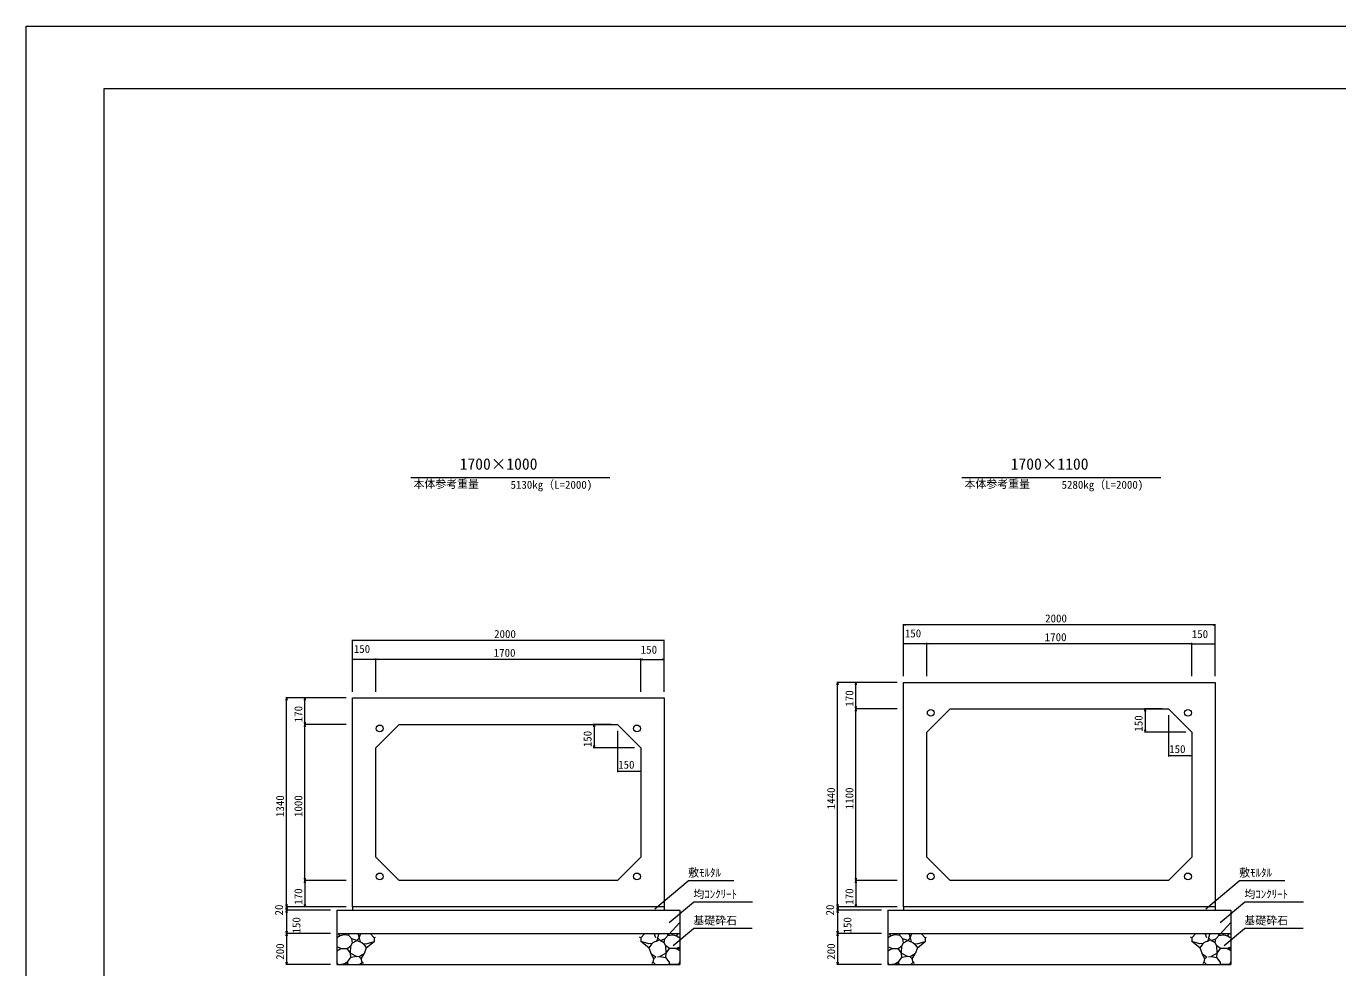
# Model space of a CAD drawing. Units: millimetres on the paper. Extents: x 0 to 841, y 0 to 594.
# Drawn here: x 0 to 420.5, y 292.2 to 594 of the extents above; entities that cross this region are included whole.
import ezdxf
from ezdxf.enums import TextEntityAlignment as Align

# ---------------------------------------------------------------- set-up
doc = ezdxf.new("R2010")
doc.units = ezdxf.units.MM
for name, color, linetype, lineweight in [('0_2', 7, 'Continuous', 9), ('D-STR-DIM（寸法）', 7, 'Continuous', 18), ('D-STR-HTXT（旗揚げ）', 4, 'Continuous', 18), ('D-STR-STR1（構造物）', 7, 'Continuous', 18), ('D-STR-STRn（構造物）', 5, 'Continuous', 18), ('D-STR（構造物外形線）', 1, 'Continuous', 18), ('D-TTL(外枠）', 2, 'Continuous', 18), ('DEFPOINTS_3', 8, 'Continuous', 18)]:
    doc.layers.add(name, color=color, linetype=linetype, lineweight=lineweight)
doc.layers.add('D-STR-TXT（文字）', color=7, linetype='Continuous')
doc.styles.add('ＭＳ ゴシック', font='')
doc.styles.get('ＭＳ ゴシック').set_extended_font_data('MS Gothic')

msp = doc.modelspace()

# ---------------------------------------------------------------- linework, layer by layer
at = {"layer": '0_2'}
for p, q in [((281.239, 402.057), (281.989, 402.182)), ((281.989, 401.932), (281.239, 402.057)), ((380.489, 402.182), (381.239, 402.057)), ((381.239, 402.057), (380.489, 401.932)), ((104.571, 397.057), (105.321, 397.182)), ((105.321, 396.932), (104.571, 397.057)), ((203.821, 397.182), (204.571, 397.057)), ((204.571, 397.057), (203.821, 396.932)), ((281.239, 396.041), (281.989, 396.166)), ((281.989, 395.916), (281.239, 396.041)), ((287.989, 396.166), (288.739, 396.041)), ((288.739, 396.041), (287.989, 395.916)), ((288.739, 396.041), (289.489, 396.166)), ((289.489, 395.916), (288.739, 396.041)), ((372.989, 396.166), (373.739, 396.041)), ((373.739, 396.041), (372.989, 395.916)), ((373.739, 396.041), (374.489, 396.166)), ((374.489, 395.916), (373.739, 396.041)), ((380.489, 396.166), (381.239, 396.041)), ((381.239, 396.041), (380.489, 395.916)), ((104.571, 391.041), (105.321, 391.166)), ((111.321, 391.166), (112.071, 391.041)), ((112.071, 391.041), (112.821, 391.166)), ((196.321, 391.166), (197.071, 391.041)), ((197.071, 391.041), (197.821, 391.166)), ((203.821, 391.166), (204.571, 391.041)), ((105.321, 390.916), (104.571, 391.041)), ((112.071, 391.041), (111.321, 390.916)), ((112.821, 390.916), (112.071, 391.041)), ((197.071, 391.041), (196.321, 390.916)), ((197.821, 390.916), (197.071, 391.041)), ((204.571, 391.041), (203.821, 390.916)), ((260.028, 382.916), (260.153, 383.666)), ((260.153, 383.666), (260.278, 382.916)), ((265.892, 382.916), (266.017, 383.666)), ((266.017, 383.666), (266.142, 382.916)), ((83.36, 377.916), (83.485, 378.666)), ((83.485, 378.666), (83.61, 377.916)), ((89.225, 377.916), (89.35, 378.666)), ((89.35, 378.666), (89.475, 377.916)), ((266.017, 375.166), (265.892, 375.916)), ((265.892, 374.416), (266.017, 375.166)), ((266.142, 375.916), (266.017, 375.166)), ((266.017, 375.166), (266.142, 374.416)), ((358.614, 374.416), (358.739, 375.166)), ((358.739, 375.166), (358.864, 374.416)), ((89.35, 370.166), (89.225, 370.916)), ((89.225, 369.416), (89.35, 370.166)), ((89.475, 370.916), (89.35, 370.166)), ((89.35, 370.166), (89.475, 369.416)), ((181.946, 369.416), (182.071, 370.166)), ((182.071, 370.166), (182.196, 369.416)), ((358.739, 367.666), (358.614, 368.416)), ((358.864, 368.416), (358.739, 367.666)), ((182.071, 362.666), (181.946, 363.416)), ((182.196, 363.416), (182.071, 362.666)), ((366.239, 360.166), (366.989, 360.291)), ((366.989, 360.041), (366.239, 360.166)), ((372.989, 360.291), (373.739, 360.166)), ((373.739, 360.166), (372.989, 360.041)), ((189.571, 355.166), (190.321, 355.291)), ((190.321, 355.041), (189.571, 355.166)), ((196.321, 355.291), (197.071, 355.166)), ((197.071, 355.166), (196.321, 355.041)), ((89.35, 320.166), (89.225, 320.916)), ((89.225, 319.416), (89.35, 320.166)), ((89.475, 320.916), (89.35, 320.166)), ((89.35, 320.166), (89.475, 319.416)), ((266.017, 320.166), (265.892, 320.916)), ((265.892, 319.416), (266.017, 320.166)), ((266.142, 320.916), (266.017, 320.166)), ((266.017, 320.166), (266.142, 319.416)), ((83.485, 311.666), (83.36, 312.416)), ((83.36, 310.916), (83.485, 311.666)), ((83.485, 310.666), (83.36, 311.416)), ((83.61, 312.416), (83.485, 311.666)), ((83.485, 311.666), (83.61, 310.916)), ((83.61, 311.416), (83.485, 310.666)), ((89.35, 311.666), (89.225, 312.416)), ((89.475, 312.416), (89.35, 311.666)), ((260.153, 311.666), (260.028, 312.416)), ((260.028, 310.916), (260.153, 311.666)), ((260.153, 310.666), (260.028, 311.416)), ((260.278, 312.416), (260.153, 311.666)), ((260.153, 311.666), (260.278, 310.916)), ((260.278, 311.416), (260.153, 310.666)), ((266.017, 311.666), (265.892, 312.416)), ((266.142, 312.416), (266.017, 311.666)), ((83.36, 309.916), (83.485, 310.666)), ((83.485, 310.666), (83.61, 309.916)), ((260.028, 309.916), (260.153, 310.666)), ((260.153, 310.666), (260.278, 309.916)), ((83.485, 303.166), (83.36, 303.916)), ((83.36, 302.416), (83.485, 303.166)), ((83.61, 303.916), (83.485, 303.166)), ((83.485, 303.166), (83.61, 302.416)), ((260.153, 303.166), (260.028, 303.916)), ((260.028, 302.416), (260.153, 303.166)), ((260.278, 303.916), (260.153, 303.166)), ((260.153, 303.166), (260.278, 302.416)), ((83.485, 293.166), (83.36, 293.916)), ((83.61, 293.916), (83.485, 293.166)), ((260.153, 293.166), (260.028, 293.916)), ((260.278, 293.916), (260.153, 293.166))]:
    msp.add_line(p, q, dxfattribs=at)
at = {"layer": '0_2', "color": 9, "lineweight": 18}
for p, q in [((281.239, 402.057), (281.339, 402.057)), ((381.239, 402.057), (381.139, 402.057)), ((104.571, 397.057), (104.671, 397.057)), ((204.571, 397.057), (204.471, 397.057)), ((281.239, 396.041), (281.339, 396.041)), ((288.739, 396.041), (288.639, 396.041)), ((288.739, 396.041), (288.839, 396.041)), ((373.739, 396.041), (373.639, 396.041)), ((373.739, 396.041), (373.839, 396.041)), ((381.239, 396.041), (381.139, 396.041)), ((104.571, 391.041), (104.671, 391.041)), ((112.071, 391.041), (111.971, 391.041)), ((112.071, 391.041), (112.171, 391.041)), ((197.071, 391.041), (196.971, 391.041)), ((197.071, 391.041), (197.171, 391.041)), ((204.571, 391.041), (204.471, 391.041)), ((260.153, 383.666), (260.153, 383.566)), ((266.017, 383.666), (266.017, 383.566)), ((83.485, 378.666), (83.485, 378.566)), ((89.35, 378.666), (89.35, 378.566)), ((266.017, 375.166), (266.017, 375.266)), ((266.017, 375.166), (266.017, 375.066)), ((358.739, 375.166), (358.739, 375.066)), ((89.35, 370.166), (89.35, 370.266)), ((89.35, 370.166), (89.35, 370.066)), ((182.071, 370.166), (182.071, 370.066)), ((358.739, 367.666), (358.739, 367.766)), ((182.071, 362.666), (182.071, 362.766)), ((366.239, 360.166), (366.339, 360.166)), ((373.739, 360.166), (373.639, 360.166)), ((189.571, 355.166), (189.671, 355.166)), ((197.071, 355.166), (196.971, 355.166)), ((89.35, 320.166), (89.35, 320.266)), ((89.35, 320.166), (89.35, 320.066)), ((266.017, 320.166), (266.017, 320.266)), ((266.017, 320.166), (266.017, 320.066)), ((83.485, 311.666), (83.485, 311.766)), ((83.485, 311.666), (83.485, 311.566)), ((89.35, 311.666), (89.35, 311.766)), ((260.153, 311.666), (260.153, 311.766)), ((260.153, 311.666), (260.153, 311.566)), ((266.017, 311.666), (266.017, 311.766)), ((83.485, 310.666), (83.485, 310.766)), ((83.485, 310.666), (83.485, 310.566)), ((260.153, 310.666), (260.153, 310.766)), ((260.153, 310.666), (260.153, 310.566)), ((83.485, 303.166), (83.485, 303.266)), ((83.485, 303.166), (83.485, 303.066)), ((260.153, 303.166), (260.153, 303.266)), ((260.153, 303.166), (260.153, 303.066)), ((83.485, 293.166), (83.485, 293.266)), ((260.153, 293.166), (260.153, 293.266))]:
    msp.add_line(p, q, dxfattribs=at)
at = {"layer": 'D-STR-DIM（寸法）'}
for p, q in [((281.239, 385.666), (281.239, 402.307)), ((381.139, 402.057), (281.339, 402.057)), ((381.239, 385.666), (381.239, 402.307)), ((104.571, 380.666), (104.571, 397.307)), ((204.471, 397.057), (104.671, 397.057)), ((204.571, 380.666), (204.571, 397.307)), ((288.639, 396.041), (281.339, 396.041)), ((288.739, 385.666), (288.739, 396.291)), ((373.639, 396.041), (288.839, 396.041)), ((373.739, 385.666), (373.739, 396.291)), ((373.839, 396.041), (381.139, 396.041)), ((112.071, 380.666), (112.071, 391.291)), ((197.071, 380.666), (197.071, 391.291)), ((111.971, 391.041), (104.671, 391.041)), ((196.971, 391.041), (112.171, 391.041)), ((197.171, 391.041), (204.471, 391.041)), ((279.239, 383.666), (259.903, 383.666)), ((260.153, 311.766), (260.153, 383.566)), ((266.017, 375.266), (266.017, 383.566)), ((102.571, 378.666), (83.235, 378.666)), ((83.485, 311.766), (83.485, 378.566)), ((89.35, 370.266), (89.35, 378.566)), ((279.239, 375.166), (265.767, 375.166)), ((266.017, 320.266), (266.017, 375.066)), ((364.239, 375.166), (358.489, 375.166)), ((358.739, 375.066), (358.739, 367.766)), ((102.571, 370.166), (89.1, 370.166)), ((89.35, 320.266), (89.35, 370.066)), ((187.571, 370.166), (181.821, 370.166)), ((182.071, 370.066), (182.071, 362.766)), ((366.239, 373.166), (366.239, 359.916)), ((189.571, 368.166), (189.571, 354.916)), ((371.739, 367.666), (358.489, 367.666)), ((195.071, 362.666), (181.821, 362.666)), ((373.739, 365.666), (373.739, 359.916)), ((197.071, 360.666), (197.071, 354.916)), ((366.339, 360.166), (373.639, 360.166)), ((189.671, 355.166), (196.971, 355.166)), ((102.571, 320.166), (89.1, 320.166)), ((89.35, 320.066), (89.35, 311.766)), ((279.239, 320.166), (265.767, 320.166)), ((266.017, 320.066), (266.017, 311.766)), ((102.571, 311.666), (83.235, 311.666)), ((102.571, 311.666), (83.235, 311.666)), ((83.485, 311.566), (83.485, 310.766)), ((279.239, 311.666), (259.903, 311.666)), ((279.239, 311.666), (259.903, 311.666)), ((260.153, 311.566), (260.153, 310.766)), ((97.571, 310.666), (83.235, 310.666)), ((83.485, 310.566), (83.485, 303.266)), ((274.239, 310.666), (259.903, 310.666)), ((260.153, 310.566), (260.153, 303.266)), ((97.571, 303.166), (83.235, 303.166)), ((83.485, 303.066), (83.485, 293.266)), ((274.239, 303.166), (259.903, 303.166)), ((260.153, 303.066), (260.153, 293.266)), ((97.571, 293.166), (83.235, 293.166)), ((274.239, 293.166), (259.903, 293.166))]:
    msp.add_line(p, q, dxfattribs=at)
at = {"layer": 'D-STR-HTXT（旗揚げ）'}
for p, q in [((123.323, 449.282), (187.107, 449.282)), ((299.991, 449.282), (363.774, 449.282)), ((201.504, 311.068), (212.237, 320.086)), ((226.899, 320.086), (212.237, 320.086)), ((378.172, 311.068), (388.905, 320.086)), ((403.567, 320.086), (388.905, 320.086)), ((206.096, 306.653), (213.896, 313.206)), ((232.821, 313.206), (213.896, 313.206)), ((382.764, 306.653), (390.563, 313.206)), ((409.489, 313.206), (390.563, 313.206)), ((207.422, 299.313), (213.896, 304.753)), ((232.759, 304.753), (213.896, 304.753)), ((384.09, 299.313), (390.563, 304.753)), ((409.427, 304.753), (390.563, 304.753))]:
    msp.add_line(p, q, dxfattribs=at)
at = {"layer": 'D-STR-STR1（構造物）'}
for centre in [(290.014, 373.891), (372.464, 373.891), (113.346, 368.891), (195.796, 368.891), (113.346, 321.441), (195.796, 321.441), (290.014, 321.441), (372.464, 321.441)]:
    msp.add_circle(centre, 1.1, dxfattribs=at)
at = {"layer": 'D-STR-STRn（構造物）'}
for p, q in [((104.571, 311.666), (104.571, 310.666)), ((204.571, 311.666), (204.571, 310.666)), ((281.239, 311.666), (281.239, 310.666)), ((381.239, 311.666), (381.239, 310.666)), ((99.571, 310.666), (209.571, 310.666)), ((99.571, 310.666), (99.571, 293.166)), ((209.571, 310.666), (209.571, 293.166)), ((276.239, 310.666), (386.239, 310.666)), ((276.239, 310.666), (276.239, 293.166)), ((386.239, 310.666), (386.239, 293.166)), ((100.635, 302.376), (99.972, 303.166)), ((100.071, 303.166), (209.571, 303.166)), ((101.806, 302.753), (102.188, 303.166)), ((103.422, 302.493), (103.385, 303.166)), ((106.293, 303.166), (106.747, 301.73)), ((106.747, 301.73), (107.307, 303.166)), ((110.296, 303.166), (111.589, 301.725)), ((198.346, 303.166), (197.054, 301.725)), ((201.895, 301.73), (201.335, 303.166)), ((202.849, 303.166), (202.395, 301.73)), ((204.745, 301.43), (209.571, 306.69)), ((205.72, 302.493), (205.757, 303.166)), ((207.337, 302.753), (206.954, 303.166)), ((208.507, 302.376), (209.17, 303.166)), ((277.303, 302.376), (276.64, 303.166)), ((276.739, 303.166), (386.239, 303.166)), ((278.473, 302.753), (278.856, 303.166)), ((280.09, 302.493), (280.053, 303.166)), ((282.96, 303.166), (283.415, 301.73)), ((283.415, 301.73), (283.975, 303.166)), ((286.964, 303.166), (288.256, 301.725)), ((375.014, 303.166), (373.721, 301.725)), ((378.563, 301.73), (378.003, 303.166)), ((379.517, 303.166), (379.063, 301.73)), ((381.413, 301.43), (386.239, 306.69)), ((382.388, 302.493), (382.424, 303.166)), ((384.004, 302.753), (383.622, 303.166)), ((385.174, 302.376), (385.838, 303.166)), ((100.635, 302.376), (99.571, 301.749)), ((100.867, 298.347), (99.571, 298.893)), ((101.806, 302.753), (100.635, 302.376)), ((103.422, 302.493), (101.806, 302.753)), ((102.904, 298.313), (104.104, 299.246)), ((104.397, 301.43), (103.422, 302.493)), ((103.962, 296.845), (104.104, 299.246)), ((104.104, 299.246), (104.574, 300.19)), ((104.574, 300.19), (104.397, 301.43)), ((105.944, 300.898), (104.397, 301.43)), ((104.574, 300.19), (105.944, 300.898)), ((106.747, 301.73), (105.944, 300.898)), ((105.944, 300.898), (107.597, 300.286)), ((106.747, 301.73), (107.06, 300.484)), ((107.597, 300.286), (108.209, 299.704)), ((107.903, 299.995), (109.025, 299.887)), ((108.209, 299.704), (109.036, 298.603)), ((109.036, 298.603), (108.309, 296.66)), ((109.025, 299.887), (111.589, 300.543)), ((109.036, 298.603), (111.589, 300.543)), ((111.589, 301.725), (112.026, 301.944)), ((111.589, 301.725), (111.589, 300.543)), ((111.589, 300.543), (111.639, 300.532)), ((197.054, 301.725), (196.616, 301.944)), ((197.054, 300.543), (197.003, 300.532)), ((197.054, 301.725), (197.054, 300.543)), ((199.617, 299.887), (197.054, 300.543)), ((199.606, 298.603), (197.054, 300.543)), ((200.433, 299.704), (199.606, 298.603)), ((199.606, 298.603), (200.333, 296.66)), ((200.739, 299.995), (199.617, 299.887)), ((201.045, 300.286), (200.433, 299.704)), ((202.699, 300.898), (201.045, 300.286)), ((202.395, 301.73), (202.082, 300.484)), ((202.395, 301.73), (203.199, 300.898)), ((203.199, 300.898), (204.745, 301.43)), ((204.568, 300.19), (203.199, 300.898)), ((204.568, 300.19), (204.745, 301.43)), ((205.039, 299.246), (204.568, 300.19)), ((205.18, 296.845), (205.039, 299.246)), ((206.238, 298.313), (205.039, 299.246)), ((205.72, 302.493), (207.337, 302.753)), ((207.337, 302.753), (208.507, 302.376)), ((208.275, 298.347), (209.571, 298.893)), ((208.507, 302.376), (209.571, 301.749)), ((277.303, 302.376), (276.239, 301.749)), ((277.535, 298.347), (276.239, 298.893)), ((278.473, 302.753), (277.303, 302.376)), ((280.09, 302.493), (278.473, 302.753)), ((279.572, 298.313), (280.771, 299.246)), ((281.065, 301.43), (280.09, 302.493)), ((280.629, 296.845), (280.771, 299.246)), ((280.771, 299.246), (281.242, 300.19)), ((281.242, 300.19), (281.065, 301.43)), ((282.611, 300.898), (281.065, 301.43)), ((281.242, 300.19), (282.611, 300.898)), ((283.415, 301.73), (282.611, 300.898)), ((282.611, 300.898), (284.265, 300.286)), ((283.415, 301.73), (283.727, 300.484)), ((284.265, 300.286), (284.877, 299.704)), ((284.571, 299.995), (285.693, 299.887)), ((284.877, 299.704), (285.704, 298.603)), ((285.704, 298.603), (284.976, 296.66)), ((285.693, 299.887), (288.256, 300.543)), ((285.704, 298.603), (288.256, 300.543)), ((288.256, 301.725), (288.694, 301.944)), ((288.256, 301.725), (288.256, 300.543)), ((288.256, 300.543), (288.306, 300.532)), ((373.721, 301.725), (373.284, 301.944)), ((373.721, 300.543), (373.671, 300.532)), ((373.721, 301.725), (373.721, 300.543)), ((376.284, 299.887), (373.721, 300.543)), ((376.274, 298.603), (373.721, 300.543)), ((377.1, 299.704), (376.274, 298.603)), ((376.274, 298.603), (377.001, 296.66)), ((377.407, 299.995), (376.284, 299.887)), ((377.713, 300.286), (377.1, 299.704)), ((379.366, 300.898), (377.713, 300.286)), ((379.063, 301.73), (378.75, 300.484)), ((379.063, 301.73), (379.866, 300.898)), ((379.866, 300.898), (381.413, 301.43)), ((381.236, 300.19), (379.866, 300.898)), ((381.236, 300.19), (381.413, 301.43)), ((381.706, 299.246), (381.236, 300.19)), ((381.848, 296.845), (381.706, 299.246)), ((382.906, 298.313), (381.706, 299.246)), ((382.388, 302.493), (384.004, 302.753)), ((384.004, 302.753), (385.174, 302.376)), ((384.943, 298.347), (386.239, 298.893)), ((385.174, 302.376), (386.239, 301.749)), ((99.571, 297.61), (100.867, 298.347)), ((100.867, 298.347), (102.904, 298.313)), ((103.962, 296.845), (102.904, 298.313)), ((102.989, 294.098), (104.089, 295.493)), ((104.089, 295.493), (103.962, 296.845)), ((103.962, 296.845), (105.948, 295.77)), ((105.948, 295.77), (104.089, 295.493)), ((106.787, 295.707), (105.948, 295.77)), ((108.309, 296.66), (106.787, 295.707)), ((106.787, 295.707), (107.42, 295.058)), ((107.42, 295.058), (108.309, 296.66)), ((107.658, 293.919), (107.42, 295.058)), ((201.222, 295.058), (200.333, 296.66)), ((200.333, 296.66), (201.855, 295.707)), ((200.985, 293.919), (201.222, 295.058)), ((201.855, 295.707), (201.222, 295.058)), ((202.355, 295.707), (203.194, 295.77)), ((205.18, 296.845), (203.194, 295.77)), ((203.194, 295.77), (205.054, 295.493)), ((205.054, 295.493), (205.18, 296.845)), ((206.153, 294.098), (205.054, 295.493)), ((205.18, 296.845), (206.238, 298.313)), ((209.571, 298.369), (206.238, 298.313)), ((209.571, 297.61), (208.275, 298.347)), ((276.239, 297.61), (277.535, 298.347)), ((277.535, 298.347), (279.572, 298.313)), ((280.629, 296.845), (279.572, 298.313)), ((279.656, 294.098), (280.756, 295.493)), ((280.756, 295.493), (280.629, 296.845)), ((280.629, 296.845), (282.616, 295.77)), ((282.616, 295.77), (280.756, 295.493)), ((283.455, 295.707), (282.616, 295.77)), ((284.976, 296.66), (283.455, 295.707)), ((283.455, 295.707), (284.088, 295.058)), ((284.088, 295.058), (284.976, 296.66)), ((284.325, 293.919), (284.088, 295.058)), ((377.89, 295.058), (377.001, 296.66)), ((377.001, 296.66), (378.523, 295.707)), ((377.652, 293.919), (377.89, 295.058)), ((378.523, 295.707), (377.89, 295.058)), ((379.023, 295.707), (379.862, 295.77)), ((381.848, 296.845), (379.862, 295.77)), ((379.862, 295.77), (381.721, 295.493)), ((381.721, 295.493), (381.848, 296.845)), ((382.821, 294.098), (381.721, 295.493)), ((381.848, 296.845), (382.906, 298.313)), ((386.239, 298.369), (382.906, 298.313)), ((386.239, 297.61), (384.943, 298.347)), ((99.998, 293.166), (99.571, 294.056)), ((99.571, 293.166), (209.571, 293.166)), ((101.624, 293.35), (100.866, 293.166)), ((101.624, 293.35), (102.989, 294.098)), ((102.881, 293.396), (101.624, 293.35)), ((103.406, 293.166), (102.881, 293.396)), ((102.989, 294.098), (103.015, 293.401)), ((106.904, 293.166), (107.658, 293.919)), ((107.658, 293.919), (108.048, 293.556)), ((200.985, 293.919), (200.595, 293.556)), ((201.738, 293.166), (200.985, 293.919)), ((205.736, 293.166), (206.261, 293.396)), ((206.153, 294.098), (206.128, 293.401)), ((206.261, 293.396), (209.571, 293.274)), ((207.518, 293.35), (208.276, 293.166)), ((209.144, 293.166), (209.571, 294.056)), ((276.665, 293.166), (276.239, 294.056)), ((276.239, 293.166), (386.239, 293.166)), ((278.292, 293.35), (277.534, 293.166)), ((278.292, 293.35), (279.656, 294.098)), ((279.549, 293.396), (278.292, 293.35)), ((280.074, 293.166), (279.549, 293.396)), ((279.656, 294.098), (279.682, 293.401)), ((283.572, 293.166), (284.325, 293.919)), ((284.325, 293.919), (284.715, 293.556)), ((377.652, 293.919), (377.262, 293.556)), ((378.406, 293.166), (377.652, 293.919)), ((382.404, 293.166), (382.928, 293.396)), ((382.821, 294.098), (382.795, 293.401)), ((382.928, 293.396), (386.239, 293.274)), ((384.185, 293.35), (384.944, 293.166)), ((385.812, 293.166), (386.239, 294.056))]:
    msp.add_line(p, q, dxfattribs=at)
at = {"layer": 'D-STR（構造物外形線）'}
for p, q in [((281.239, 383.666), (381.239, 383.666)), ((281.239, 311.666), (281.239, 383.666)), ((381.239, 383.666), (381.239, 311.666)), ((104.571, 378.666), (204.571, 378.666)), ((104.571, 311.666), (104.571, 378.666)), ((204.571, 378.666), (204.571, 311.666)), ((288.739, 367.666), (296.239, 375.166)), ((296.239, 375.166), (366.239, 375.166)), ((366.239, 375.166), (373.739, 367.666)), ((112.071, 362.666), (119.571, 370.166)), ((119.571, 370.166), (189.571, 370.166)), ((189.571, 370.166), (197.071, 362.666)), ((288.739, 327.666), (288.739, 367.666)), ((373.739, 367.666), (373.739, 327.666)), ((112.071, 327.666), (112.071, 362.666)), ((197.071, 362.666), (197.071, 327.666)), ((119.571, 320.166), (112.071, 327.666)), ((197.071, 327.666), (189.571, 320.166)), ((296.239, 320.166), (288.739, 327.666)), ((373.739, 327.666), (366.239, 320.166)), ((189.571, 320.166), (119.571, 320.166)), ((366.239, 320.166), (296.239, 320.166)), ((204.571, 311.666), (104.571, 311.666)), ((381.239, 311.666), (281.239, 311.666))]:
    msp.add_line(p, q, dxfattribs=at)
at = {"layer": 'D-TTL(外枠）'}
for p, q in [((25, 574), (820, 574)), ((25, 20), (25, 574))]:
    msp.add_line(p, q, dxfattribs=at)
at = {"layer": 'DEFPOINTS_3'}
for p, q in [((0, 0), (0, 594)), ((0, 594), (841, 594))]:
    msp.add_line(p, q, dxfattribs=at)

# ---------------------------------------------------------------- texts
at = {"layer": 'D-STR-DIM（寸法）', "style": 'ＭＳ ゴシック'}
for s, p in [('2000', (326.673, 402.107)), ('2000', (150.005, 397.107)), ('150', (281.694, 397.32)), ('150', (373.694, 397.087)), ('150', (105.027, 392.32)), ('150', (197.027, 392.087)), ('1700', (326.557, 396.091)), ('1700', (149.89, 391.091)), ('150', (366.444, 360.216)), ('150', (189.777, 355.216))]:
    msp.add_text(s, height=2.566, dxfattribs=at).set_placement(p, align=Align.BOTTOM_LEFT)
for s, p in [('170', (265.967, 375.872)), ('170', (89.3, 370.872)), ('150', (358.689, 367.872)), ('150', (182.021, 362.872)), ('1440', (260.103, 342.985)), ('1100', (265.967, 342.985)), ('1340', (83.435, 340.485)), ('1000', (89.3, 340.485)), ('170', (89.3, 312.372)), ('170', (265.967, 312.372)), ('20', (83.09, 308.939)), ('20', (259.758, 308.939)), ('150', (88.671, 303.151)), ('150', (265.339, 303.151)), ('200', (83.435, 294.737)), ('200', (260.103, 294.737))]:
    msp.add_text(s, height=2.566, rotation=90, dxfattribs=at).set_placement(p, align=Align.BOTTOM_LEFT)
at = {"layer": 'D-STR-TXT（文字）', "style": 'ＭＳ ゴシック'}
for s, height, p in [('1700×1000', 3.666, (138.971, 450.731)), ('1700×1100', 3.666, (315.639, 450.731)), ('本体参考重量', 2.566, (124.154, 445.215)), ('5130kg（L=2000)', 2.566, (155.274, 444.952)), ('本体参考重量', 2.566, (300.822, 445.215)), ('5280kg（L=2000)', 2.566, (331.941, 444.952)), ('敷ﾓﾙﾀﾙ', 2.566, (212.237, 320.586)), ('敷ﾓﾙﾀﾙ', 2.566, (388.905, 320.586)), ('均ｺﾝｸﾘｰﾄ', 2.566, (213.896, 313.706)), ('均ｺﾝｸﾘｰﾄ', 2.566, (390.563, 313.706)), ('基礎砕石', 2.566, (213.896, 305.253)), ('基礎砕石', 2.566, (390.563, 305.253))]:
    msp.add_text(s, height=height, dxfattribs=at).set_placement(p, align=Align.BOTTOM_LEFT)

doc.saveas('drawing.dxf')
